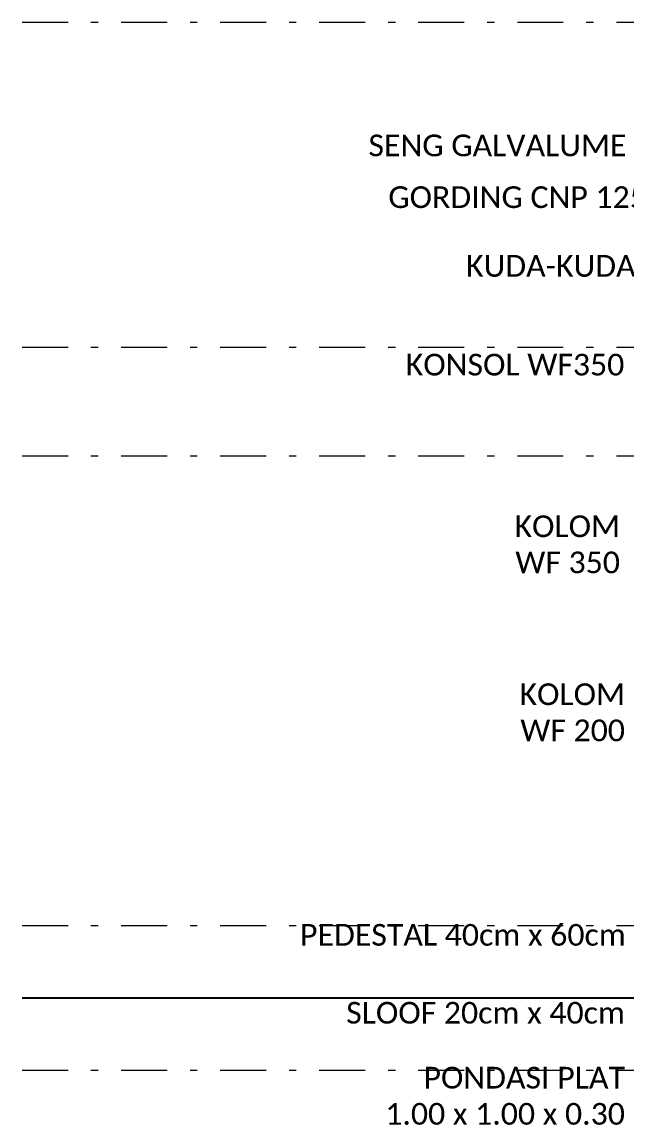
# Model space of a CAD drawing. Header units: millimetres. Extents: x 2175 to 3376, y 1504 to 1740.
# Drawn here: x 2881.23 to 2889.6, y 1528.13 to 1543.39 of the extents above; entities that cross this region are included whole.
import ezdxf

# ---------------------------------------------------------------- set-up
doc = ezdxf.new("R2010")
doc.units = ezdxf.units.MM
doc.linetypes.add('DASHDOT2', pattern=[12.7, 6.35, -3.175, 0, -3.175])
doc.linetypes.add('DASHED', pattern=[19.05, 12.7, -6.35])
doc.layers.add('Garis Dim', color=131, linetype='DASHED', lineweight=9)
doc.layers.add('GR', color=7, linetype='Continuous')
doc.layers.add('TEXT', color=7, linetype='Continuous')
doc.styles.get("Standard").update_dxf_attribs({"font": 'arial.ttf'})

msp = doc.modelspace()

# ---------------------------------------------------------------- linework, layer by layer
at = {"layer": 'Garis Dim', "linetype": 'DASHDOT2', "ltscale": 0.1}
for p, q in [((2881.232, 1543.393), (2933.732, 1543.393)), ((2881.232, 1538.893), (2933.732, 1538.893)), ((2881.232, 1537.393), (2933.732, 1537.393)), ((2881.232, 1530.893), (2933.732, 1530.893)), ((2881.232, 1528.893), (2933.732, 1528.893))]:
    msp.add_line(p, q, dxfattribs=at)
at = {"layer": 'GR'}
msp.add_line((2881.232, 1529.893), (2933.732, 1529.893), dxfattribs=at)

# ---------------------------------------------------------------- texts
at = {"layer": 'TEXT', "char_height": 0.3, "attachment_point": 3}
for s, insert, width in [('\\pxqr;{\\fCalibri Light|b0|i0|c0|p34;SENG GALVALUME 0,40mm}', (2891.271, 1541.836), 5.53205), ('\\pxqr;{\\fCalibri Light|b0|i0|c0|p34;GORDING CNP 125 x 2mm}', (2891.271, 1541.12), 5.53205), ('\\pxqr;{\\fCalibri Light|b0|i0|c0|p34;KUDA-KUDA WF 300}', (2891.271, 1540.169), 5.53205), ('\\pxqr;{\\fCalibri Light|b0|i0|c0|p34;KONSOL WF350}', (2889.561, 1538.803), 5.53205), ('\\pxqr;{\\fCalibri Light|b0|i0|c0|p34;KOLOM \\PWF 350}', (2889.501, 1536.567), 1.63145), ('\\pxqr;{\\fCalibri Light|b0|i0|c0|p34;KOLOM \\PWF 200}', (2889.57, 1534.243), 1.63145), ('\\pxqr;{\\fCalibri Light|b0|i0|c0|p34;PEDESTAL 40cm x 60cm}', (2889.582, 1530.914), 4.62959), ('\\pxqr;{\\fCalibri Light|b0|i0|c0|p34;SLOOF 20cm x 40cm}', (2889.57, 1529.836), 4.60623), ('\\pxqr;{\\fCalibri Light|b0|i0|c0|p34;PONDASI PLAT\\P1.00 x 1.00 x 0.30}', (2889.57, 1528.938), 3.36981)]:
    msp.add_mtext(s, dxfattribs=dict(at, insert=insert, width=width))

doc.saveas('drawing.dxf')
